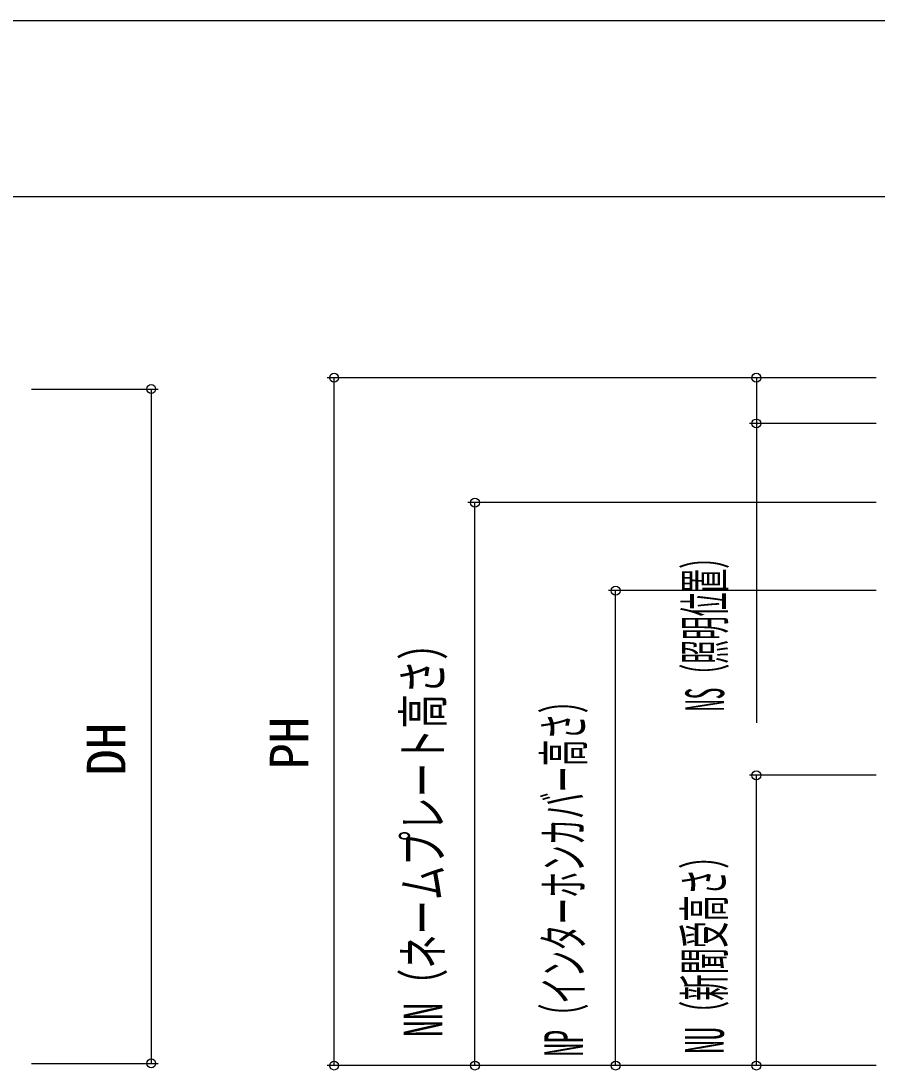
# Model space of a CAD drawing. Units: millimetres, scale not verified. Extents: x -437 to 438, y -344 to 340.
# Drawn here: x 129.7 to 251.3, y 157.2 to 306.3 of the extents above; entities that cross this region are included whole.
import ezdxf
from ezdxf.enums import TextEntityAlignment as Align

# ---------------------------------------------------------------- set-up
doc = ezdxf.new("R2010")
doc.units = ezdxf.units.MM
doc.header["$LTSCALE"] = 2
doc.layers.add('0-7_YKK_D', color=6, linetype='Continuous')
doc.layers.add('0-8_YKK_ZWAK', color=7, linetype='Continuous')
doc.styles.add('ＭＳ ゴシック', font='')
doc.styles.get('ＭＳ ゴシック').set_extended_font_data('MS Gothic')

msp = doc.modelspace()

# ---------------------------------------------------------------- linework, layer by layer
at = {"layer": '0-7_YKK_D'}
for p, q in [((251.15, 255.592), (173.15, 255.592)), ((174.15, 157.842), (174.15, 255.592)), ((251.15, 255.592), (233.15, 255.592)), ((131.15, 253.992), (149.15, 253.992)), ((148.15, 253.992), (148.15, 158.142)), ((251.15, 249.092), (233.15, 249.092)), ((251.15, 237.842), (193.15, 237.842)), ((194.15, 157.842), (194.15, 237.842)), ((251.15, 225.342), (213.15, 225.342)), ((214.15, 157.842), (214.15, 225.342)), ((251.15, 199.092), (233.15, 199.092)), ((234.15, 157.842), (234.15, 199.092)), ((131.15, 158.142), (149.15, 158.142)), ((251.15, 157.842), (173.15, 157.842)), ((251.15, 157.842), (193.15, 157.842)), ((251.15, 157.842), (213.15, 157.842)), ((251.15, 157.842), (233.15, 157.842))]:
    msp.add_line(p, q, dxfattribs=at)
msp.add_lwpolyline([(234.15, 255.592), (234.15, 249.092), (234.15, 206.546)], dxfattribs=at)
for centre in [(174.15, 255.592), (234.15, 255.592), (148.15, 253.992), (234.15, 249.092), (194.15, 237.842), (214.15, 225.342), (234.15, 199.092), (148.15, 158.142), (174.15, 157.842), (194.15, 157.842), (214.15, 157.842), (234.15, 157.842)]:
    msp.add_circle(centre, 0.637, dxfattribs=at)
at = {"layer": '0-8_YKK_ZWAK'}
for p, q in [((438.4, 306.3), (-436.6, 306.3)), ((438.4, 281.3), (-436.6, 281.3))]:
    msp.add_line(p, q, dxfattribs=at)

# ---------------------------------------------------------------- texts
at = {"layer": '0-7_YKK_D', "style": 'ＭＳ ゴシック'}
for s, width, p in [('NS（照明位置）', 0.45, (231.213, 208.2)), ('NN（ネームプレート高さ）', 0.65, (191.17, 161.875)), ('NP（インターホンカバー高さ）', 0.5, (211.17, 159.152)), ('NU（新聞受高さ）', 0.5, (231.17, 159.557))]:
    msp.add_text(s, height=5.499, rotation=90, dxfattribs=dict(at, width=width)).set_placement(p, align=Align.BOTTOM_LEFT)
for s, p in [('DH', (146.15, 199.057)), ('PH', (172.15, 199.899))]:
    msp.add_text(s, height=5.499, rotation=90, dxfattribs=at).set_placement(p, align=Align.BOTTOM_LEFT)

doc.saveas('drawing.dxf')
